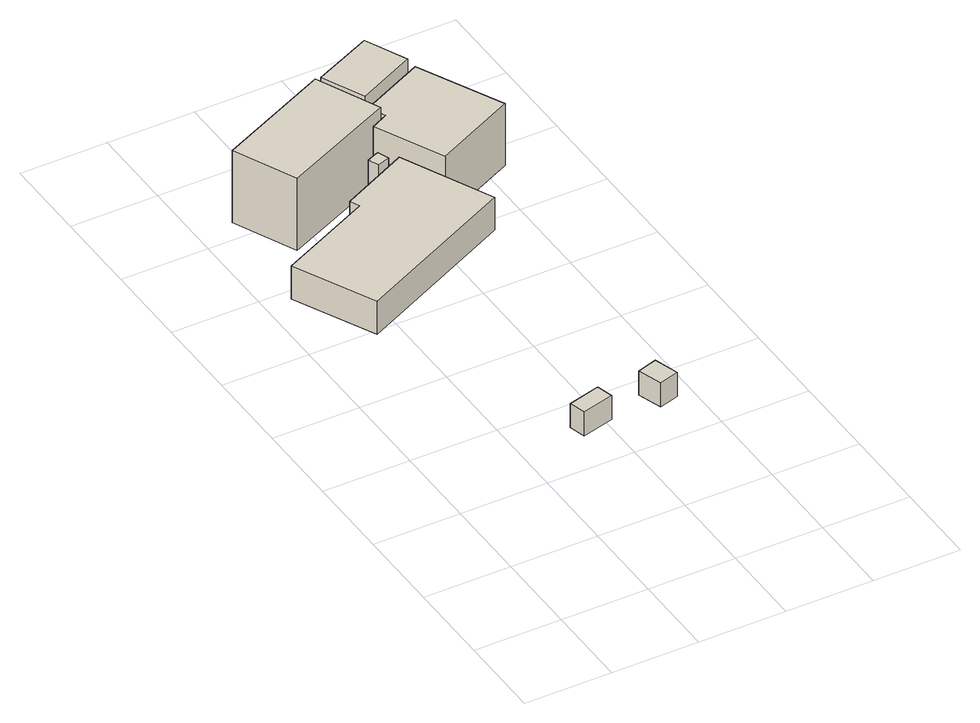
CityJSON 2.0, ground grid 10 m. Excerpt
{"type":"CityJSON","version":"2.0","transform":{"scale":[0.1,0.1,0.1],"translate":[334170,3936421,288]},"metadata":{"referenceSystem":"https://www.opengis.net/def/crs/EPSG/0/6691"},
"CityObjects":{
"building1":{"type":"Building","attributes":{"BuildingIDAttribute.prefecture":"14","BuildingIDAttribute.city":"14151","BuildingDetailAttribute.surveyYear":2015},"geometry":[{"type":"Solid","lod":"1","boundaries":[[[[0,1,2,3]],[[2,4,5,3]],[[1,6,4,2]],[[0,7,6,1]],[[3,5,7,0]],[[4,6,7,5]]]]}]},
"building2":{"type":"Building","attributes":{"BuildingIDAttribute.prefecture":"14","BuildingIDAttribute.city":"14151","BuildingDetailAttribute.surveyYear":2015},"geometry":[{"type":"Solid","lod":"1","boundaries":[[[[8,9,10,11]],[[10,12,13,11]],[[9,14,12,10]],[[8,15,14,9]],[[11,13,15,8]],[[12,14,15,13]]]]}]},
"building3":{"type":"Building","attributes":{"measuredHeight":5.5,"BuildingIDAttribute.prefecture":"14","BuildingIDAttribute.city":"14151","BuildingDetailAttribute.surveyYear":2015,"BuildingLandSlideRiskAttribute.description":"1","BuildingLandSlideRiskAttribute.areaType":"1"},"geometry":[{"type":"Solid","lod":"1","boundaries":[[[[16,17,18,19,20,21]],[[20,22,23,21]],[[19,24,22,20]],[[18,25,24,19]],[[17,26,25,18]],[[16,27,26,17]],[[21,23,27,16]],[[22,24,25,26,27,23]]]]}]},
"building4":{"type":"Building","attributes":{"usage":"401","measuredHeight":9.3,"storeysAboveGround":1,"BuildingIDAttribute.prefecture":"14","BuildingIDAttribute.city":"14151","BuildingDetailAttribute.totalFloorArea":95.55,"BuildingDetailAttribute.buildingFootprintArea":95.55,"BuildingDetailAttribute.buildingStructureType":"601","BuildingDetailAttribute.buildingStructureOrgType":"1","BuildingDetailAttribute.orgUsage":"61","BuildingDetailAttribute.surveyYear":2015,"BuildingLandSlideRiskAttribute.description":"1","BuildingLandSlideRiskAttribute.areaType":"1"},"geometry":[{"type":"Solid","lod":"1","boundaries":[[[[28,29,30,31]],[[30,32,33,31]],[[29,34,32,30]],[[28,35,34,29]],[[31,33,35,28]],[[32,34,35,33]]]]}]},
"building5":{"type":"Building","attributes":{"measuredHeight":4.8,"BuildingIDAttribute.prefecture":"14","BuildingIDAttribute.city":"14151","BuildingDetailAttribute.surveyYear":2015,"BuildingLandSlideRiskAttribute.description":"1","BuildingLandSlideRiskAttribute.areaType":"1"},"geometry":[{"type":"Solid","lod":"1","boundaries":[[[[36,37,38,39]],[[38,40,41,39]],[[37,42,40,38]],[[36,43,42,37]],[[39,41,43,36]],[[40,42,43,41]]]]}]},
"building6":{"type":"Building","attributes":{"usage":"401","measuredHeight":23.3,"storeysAboveGround":1,"BuildingIDAttribute.prefecture":"14","BuildingIDAttribute.city":"14151","BuildingDetailAttribute.totalFloorArea":32,"BuildingDetailAttribute.buildingFootprintArea":32,"BuildingDetailAttribute.buildingStructureType":"601","BuildingDetailAttribute.buildingStructureOrgType":"1","BuildingDetailAttribute.orgUsage":"61","BuildingDetailAttribute.surveyYear":2015,"BuildingLandSlideRiskAttribute.description":"1","BuildingLandSlideRiskAttribute.areaType":"1"},"geometry":[{"type":"Solid","lod":"1","boundaries":[[[[44,45,46,47]],[[46,48,49,47]],[[45,50,48,46]],[[44,51,50,45]],[[47,49,51,44]],[[48,50,51,49]]]]}]},
"building7":{"type":"Building","attributes":{"usage":"401","measuredHeight":22.5,"storeysAboveGround":1,"BuildingIDAttribute.prefecture":"14","BuildingIDAttribute.city":"14151","BuildingDetailAttribute.totalFloorArea":90.28,"BuildingDetailAttribute.buildingFootprintArea":90.28,"BuildingDetailAttribute.buildingStructureType":"601","BuildingDetailAttribute.buildingStructureOrgType":"1","BuildingDetailAttribute.orgUsage":"61","BuildingDetailAttribute.surveyYear":2015,"BuildingLandSlideRiskAttribute.description":"1","BuildingLandSlideRiskAttribute.areaType":"1"},"geometry":[{"type":"Solid","lod":"1","boundaries":[[[[52,53,54,55,56,57]],[[56,58,59,57]],[[55,60,58,56]],[[54,61,60,55]],[[53,62,61,54]],[[52,63,62,53]],[[57,59,63,52]],[[58,60,61,62,63,59]]]]}]}
},
"vertices":[
[66,14,223],[29,4,223],[24,23,223],[61,33,223],[24,23,253],[61,33,253],[29,4,253],[66,14,253],
[114,43,216],[137,50,216],[146,22,216],[123,15,216],[146,22,246],[123,15,246],[137,50,246],[114,43,246],
[115,598,43],[110,609,43],[189,647,43],[238,543,43],[52,454,43],[7,547,43],[52,454,84],[7,547,84],[238,543,84],[189,647,84],[110,609,84],[115,598,84],
[202,706,12],[72,647,12],[39,719,12],[169,779,12],[39,719,102],[169,779,102],[72,647,102],[202,706,102],
[173,660,37],[168,672,37],[182,678,37],[187,665,37],[182,678,72],[187,665,72],[168,672,72],[173,660,72],
[264,760,7],[197,728,7],[174,777,7],[242,808,7],[174,777,103],[242,808,103],[197,728,103],[264,760,103],
[224,617,14],[187,695,14],[207,705,14],[198,724,14],[272,759,14],[319,662,14],[272,759,91],[319,662,91],[198,724,91],[207,705,91],[187,695,91],[224,617,91]
]}
